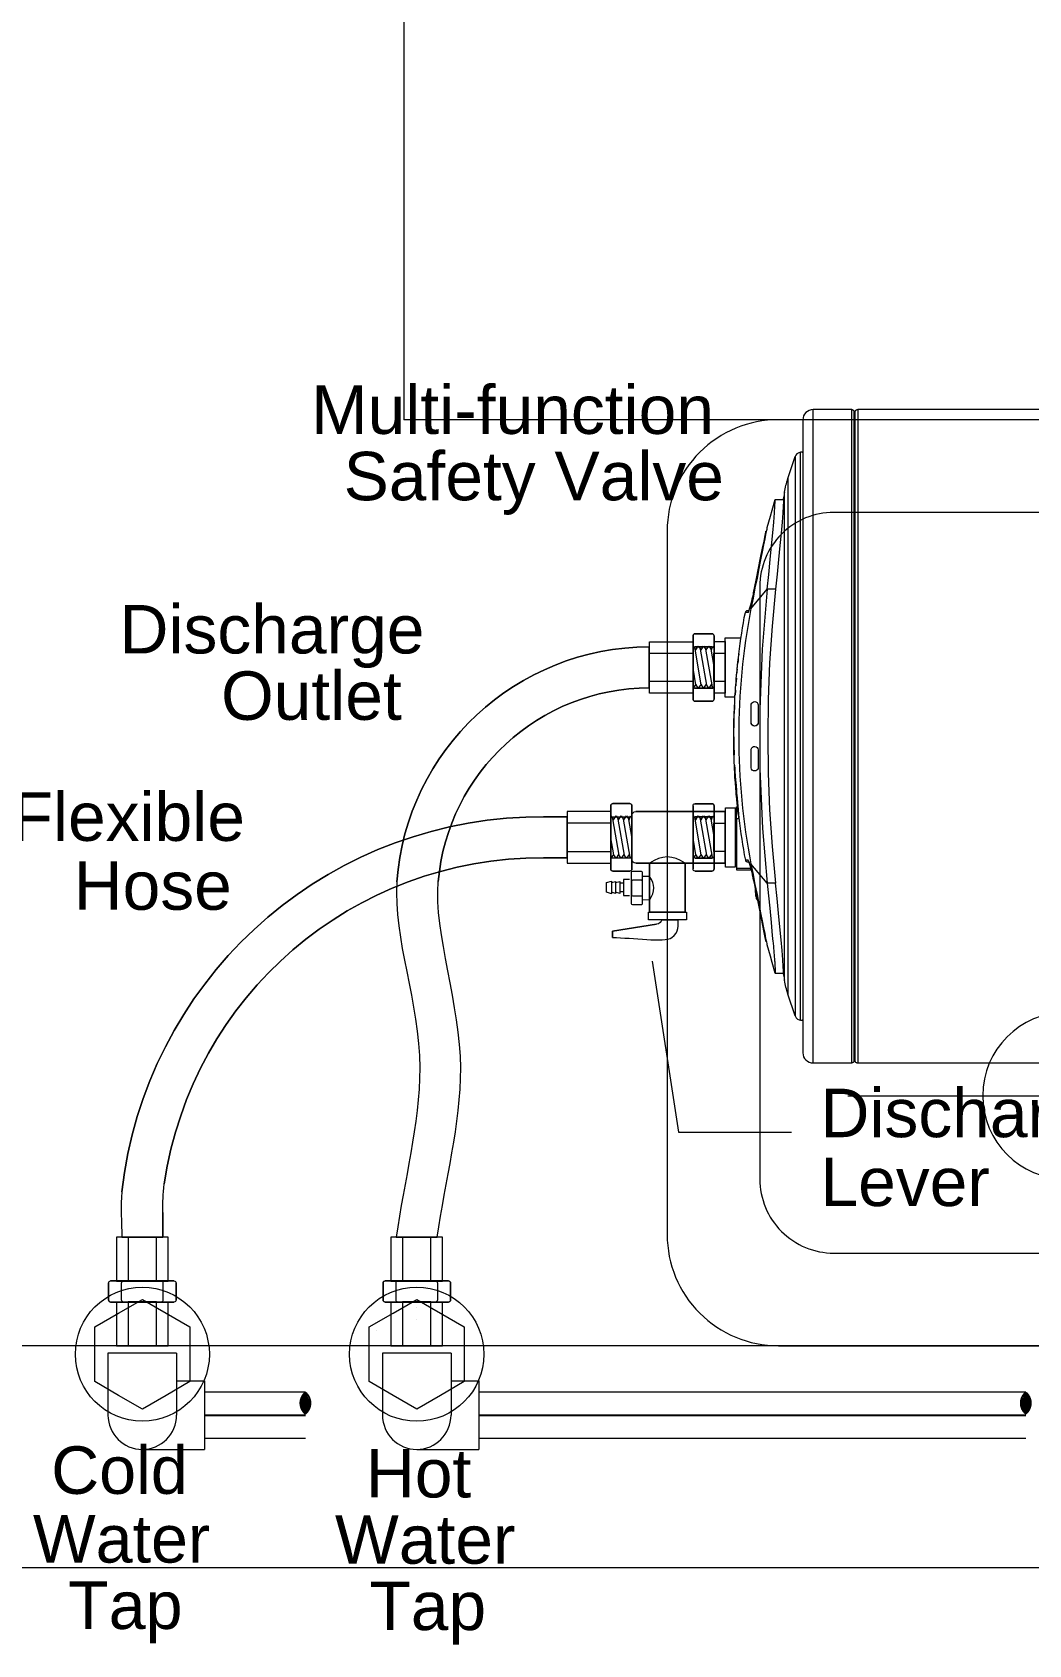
# Model space of a CAD drawing. Header units: metres. Extents: x 1587 to 89247, y -60 to 14723.
# Drawn here: x 3047 to 3585, y 10199 to 11070 of the extents above; entities that cross this region are included whole.
import ezdxf

# ---------------------------------------------------------------- set-up
doc = ezdxf.new("R2010")
doc.units = ezdxf.units.M
doc.header["$LTSCALE"] = 10
doc.layers.get('0').update_dxf_attribs({"color": 253, "lineweight": 0})
doc.layers.add('DIM1', color=251, linetype='Continuous', lineweight=5)
doc.layers.add('Furniture', color=7, linetype='Continuous', lineweight=13)
for name, color, linetype in [('W-COW', 5, 'Continuous'), ('W-COW-25', 5, 'Continuous'), ('W-COW-25-SingleLine', 3, 'Continuous'), ('W-COW-thin', 7, 'Continuous'), ('W-HW1', 1, 'Continuous'), ('W-HW1-25', 1, 'Continuous'), ('W-HW1-25-SingleLine', 3, 'Continuous'), ('W-HW1-thin', 7, 'Continuous')]:
    doc.layers.add(name, color=color, linetype=linetype)
doc.styles.add('PDF Arial', font='arial.ttf')

# ---------------------------------------------------------------- blocks, each defined once
blk = doc.blocks.new('mb-sink500x800')
at = {"color": 44, "linetype": 'ByBlock'}
for p, q in [((-184.71, -16.91), (-184.71, -253.09)), ((190.29, -16.91), (190.29, -253.09)), ((-302.48, -135), (-66.95, -135)), ((72.52, -135), (308.05, -135))]:
    blk.add_line(p, q, dxfattribs=at)
at = {"linetype": 'ByBlock'}
for points in [[(-400, -440), (-400, -60, -0.414214), (-340, 0), (340, 0, -0.414214), (400, -60), (400, -440, -0.414214), (340, -500), (-340, -500, -0.414214)], [(-350, -410), (-350, -90, -0.414214), (-310, -50), (-65, -50, -0.414214), (-25, -90), (-25, -410, -0.414214), (-65, -450), (-310, -450, -0.414214)], [(350, -410), (350, -90, 0.414214), (310, -50), (65, -50, 0.414214), (25, -90), (25, -410, 0.414214), (65, -450), (310, -450, 0.414214)]]:
    blk.add_lwpolyline(points, format="xyb", close=True, dxfattribs=at)
for centre in [(-184.71, -135), (190.29, -135)]:
    blk.add_circle(centre, 45, dxfattribs=at)
blk = doc.blocks.new('HEWH')
at = {"layer": 'Furniture', "lineweight": 9}
for points in [[(-469.5, -434.1), (-469.4, -435.5), (-469, -436.8), (-468.3, -438), (-467.5, -439), (-466.4, -439.8), (-465.3, -440.5), (-464, -440.9), (-462.6, -441), (-462.6, 0), (-464, -0.1), (-465.3, -0.5), (-466.4, -1.2), (-467.5, -2), (-468.3, -3.1), (-469, -4.3), (-469.4, -5.5), (-469.5, -6.9), (-469.5, -7.1), (-469.5, -7.9), (-469.5, -9.1), (-469.5, -10.8), (-469.5, -12.9), (-469.5, -15.5), (-469.5, -18.6), (-469.5, -22.2), (-469.5, -26.2), (-469.5, -30.6), (-469.5, -35.5), (-469.5, -40.8), (-469.5, -46.5), (-469.5, -52.6), (-469.5, -59.1), (-469.5, -65.9), (-469.5, -73.1), (-469.5, -80.6), (-469.5, -88.5), (-469.5, -96.6), (-469.5, -105), (-469.5, -113.7), (-469.5, -122.6), (-469.5, -131.8), (-469.5, -141.1), (-469.5, -150.6), (-469.5, -160.3), (-469.5, -170.2), (-469.5, -180.1), (-469.5, -190.1), (-469.5, -200.2), (-469.5, -210.3), (-469.5, -220.5), (-469.5, -230.7), (-469.5, -240.8), (-469.5, -250.9), (-469.5, -260.9), (-469.5, -270.9), (-469.5, -280.7), (-469.5, -290.4), (-469.5, -299.9), (-469.5, -309.3), (-469.5, -318.4), (-469.5, -327.3), (-469.5, -336), (-469.5, -344.4), (-469.5, -352.6), (-469.5, -360.4), (-469.5, -367.9), (-469.5, -375.1), (-469.5, -382), (-469.5, -388.4), (-469.5, -394.5), (-469.5, -400.2), (-469.5, -405.5), (-469.5, -410.4), (-469.5, -414.8), (-469.5, -418.8), (-469.5, -422.4), (-469.5, -425.5), (-469.5, -428.1), (-469.5, -430.3), (-469.5, -432), (-469.5, -433.2), (-469.5, -433.9)], [(-471, -412.2), (-471, -411.9), (-471, -411.2), (-471, -410), (-471, -408.3), (-471, -406.1), (-471, -403.4), (-471, -400.3), (-471, -396.6), (-471, -392.6), (-471, -388.1), (-471, -383.2), (-471, -377.8), (-471, -372.1), (-471, -366), (-471, -359.4), (-471, -352.6), (-471, -345.4), (-471, -337.8), (-471, -330), (-471, -321.9), (-471, -313.5), (-471, -304.9), (-471, -296.1), (-471, -287.1), (-471, -277.9), (-471, -268.6), (-471, -259.1), (-471, -249.5), (-471, -239.9), (-471, -230.2), (-471, -220.5), (-471, -210.8), (-471, -201.1), (-471, -191.5), (-471, -181.9), (-471, -172.5), (-471, -163.1), (-471, -153.9), (-471, -144.9), (-471, -136.1), (-471, -127.5), (-471, -119.1), (-471, -111), (-471, -103.2), (-471, -95.6), (-471, -88.4), (-471, -81.6), (-471, -75.1), (-471, -68.9), (-471, -63.2), (-471, -57.8), (-471, -52.9), (-471, -48.4), (-471, -44.4), (-471, -40.8), (-471, -37.6), (-471, -35), (-471, -32.8), (-471, -31), (-471, -29.8), (-471, -29.1), (-471, -28.8), (-472.3, -29.1), (-473.6, -29.9), (-474.3, -30.7), (-474.8, -31.7), (-474.8, -31.9), (-474.8, -32.7), (-474.8, -33.9), (-474.8, -35.5), (-474.8, -37.7), (-474.8, -40.4), (-474.8, -43.4), (-474.8, -47), (-474.8, -51), (-474.8, -55.4), (-474.8, -60.3), (-474.8, -65.5), (-474.8, -71.2), (-474.8, -77.2), (-474.8, -83.6), (-474.8, -90.4), (-474.8, -97.5), (-474.8, -104.9), (-474.8, -112.6), (-474.8, -120.6), (-474.8, -128.9), (-474.8, -137.3), (-474.8, -146), (-474.8, -154.9), (-474.8, -164), (-474.8, -173.2), (-474.8, -182.5), (-474.8, -191.9), (-474.8, -201.4), (-474.8, -211), (-474.8, -220.5), (-474.8, -230.1), (-474.8, -239.6), (-474.8, -249.1), (-474.8, -258.5), (-474.8, -267.8), (-474.8, -277), (-474.8, -286.1), (-474.8, -295), (-474.8, -303.7), (-474.8, -312.1), (-474.8, -320.4), (-474.8, -328.4), (-474.8, -336.1), (-474.8, -343.5), (-474.8, -350.6), (-474.8, -357.4), (-474.8, -363.8), (-474.8, -369.8), (-474.8, -375.5), (-474.8, -380.8), (-474.8, -385.6), (-474.8, -390), (-474.8, -394), (-474.8, -397.6), (-474.8, -400.7), (-474.8, -403.3), (-474.8, -405.5), (-474.8, -407.2), (-474.8, -408.4), (-474.8, -409.1), (-474.8, -409.3), (-474.1, -410.6), (-473.1, -411.5), (-472, -412)], [(-542.2, -151.3), (-530.8, -151.3)], [(-573.1, -160.2), (-573.1, -187.9)], [(-543.6, -156.7), (-543.6, -191.5), (-573, -191.5), (-573, -156.7)], [(-543.6, -156.7), (-543.6, -191.5), (-573, -191.5), (-573, -156.7)], [(-543.6, -195.4), (-543.6, -152.7)], [(-543.6, -186.8), (-543.6, -161.5)], [(-529.4, -152.7), (-529.4, -195.4)], [(-521.9, -156.5), (-521.9, -191.4), (-529.4, -191.4), (-529.4, -156.5)], [(-529.3, -161.5), (-529.3, -186.8)], [(-543.6, -164.5), (-543.6, -183.6), (-573.1, -183.6), (-573.1, -164.5)], [(-543.6, -164.5), (-543.6, -183.6), (-573.1, -183.6), (-573.1, -164.5)], [(-522.1, -164.4), (-522.1, -183.5), (-529.6, -183.5), (-529.6, -164.4)], [(-514.9, -189.4), (-514.9, -189.4), (-515.2, -192.8), (-515.1, -192.8)], [(-530.8, -196.8), (-542.2, -196.8)], [(-515.6, -199.2), (-515.6, -199.9), (-515.7, -200.7), (-515.7, -201.4), (-515.7, -202.2), (-515.8, -202.9), (-515.8, -203.7), (-515.8, -204.4), (-515.9, -205.2), (-515.8, -205.2), (-515.8, -204.9), (-515.8, -204.3), (-515.8, -204), (-515.7, -202.9), (-515.7, -201.6), (-515.7, -200.5), (-515.6, -200), (-515.6, -199.6), (-515.6, -199.3), (-515.6, -199.2), (-515.6, -199.2)], [(-499.6, -199.5), (-499.6, -205.3), (-499.6, -211.2), (-499.6, -211.4), (-499.8, -212.2), (-500.3, -212.9), (-501.1, -213.4), (-501.9, -213.6), (-502.8, -213.5), (-503.5, -213.1), (-504, -212.6), (-504.3, -211.9), (-504.4, -211.2), (-504.4, -205.3), (-504.4, -199.5), (-504.3, -198.8), (-504, -198.1), (-503.5, -197.6), (-502.8, -197.2), (-502, -197.1), (-501.2, -197.2), (-500.4, -197.7), (-499.8, -198.5), (-499.6, -199.2)], [(-499.6, -199.5), (-499.6, -211.2), (-499.7, -211.9), (-500.1, -212.6), (-500.6, -213.1), (-501.3, -213.5), (-502.1, -213.6), (-503, -213.4), (-503.7, -212.9), (-504.2, -212.2), (-504.4, -211.4), (-504.4, -211.2), (-504.4, -199.5), (-504.3, -198.8), (-504, -198.1), (-503.5, -197.6), (-502.8, -197.2), (-502, -197.1), (-501.2, -197.2), (-500.4, -197.7), (-499.8, -198.5), (-499.6, -199.2)], [(-504.4, -229.8), (-504.3, -229.1), (-504, -228.4), (-503.5, -227.9), (-502.8, -227.5), (-501.9, -227.4), (-501.1, -227.6), (-500.3, -228.1), (-499.8, -228.8), (-499.6, -229.6), (-499.6, -229.8), (-499.6, -235.7), (-499.6, -241.5), (-499.7, -242.3), (-500.1, -242.9), (-500.6, -243.4), (-501.3, -243.8), (-502, -243.9), (-502.9, -243.8), (-503.7, -243.3), (-504.2, -242.6), (-504.4, -241.8), (-504.4, -241.5), (-504.4, -235.7)], [(-515.6, -241.9), (-515.6, -242.2), (-515.5, -243.1), (-515.4, -244.8), (-515.3, -246.4), (-515.2, -248.2), (-515.1, -250.4), (-514.9, -252.2), (-514.9, -253.6), (-514.8, -254.4), (-514.8, -254.6), (-514.8, -254.3), (-514.8, -254.2), (-514.9, -253.3), (-515, -252), (-515.2, -250.1), (-515.3, -248.2), (-515.3, -246.5), (-515.5, -244.6), (-515.6, -243), (-515.6, -242.3), (-515.6, -241.9)], [(-599, -306.2), (-599, -271.3), (-628.5, -271.3), (-628.5, -306.2)], [(-599.1, -267.4), (-599.1, -310)], [(-586.3, -265.9), (-597.7, -265.9)], [(-584.9, -310), (-584.9, -267.4)], [(-521.9, -271.3), (-582.2, -271.3), (-521.9, -271.3), (-521.9, -306.2), (-582.2, -306.2), (-521.9, -306.2)], [(-543.6, -267.4), (-543.6, -310)], [(-530.8, -266), (-542.2, -266)], [(-529.4, -310), (-529.4, -267.4)], [(-521.9, -271.3), (-521.9, -306.2), (-529.4, -306.2), (-529.4, -271.3)], [(-515.1, -308.8), (-521.8, -308.8), (-521.8, -268.8), (-515.1, -268.8)], [(-599.1, -298.3), (-599.1, -279.1), (-628.6, -279.1), (-628.6, -298.3)], [(-584.9, -275.6), (-584.9, -301.5), (-585.7, -302.8), (-586.6, -300.2), (-588.4, -302.8), (-590.2, -300.2), (-592, -302.8), (-593.8, -300.2), (-595.5, -302.8), (-597.3, -300.2), (-599.1, -302.8), (-599.1, -274.3), (-597.3, -276.9), (-595.5, -274.3), (-593.8, -276.9), (-592, -274.3), (-590.2, -276.9), (-588.4, -274.3), (-586.6, -276.9), (-585.7, -274.3)], [(-584.8, -273.6), (-584.8, -303.8)], [(-543.6, -276.1), (-543.6, -301.4)], [(-530.7, -274.8), (-542.1, -274.8)], [(-522.1, -279.1), (-522.1, -298.3), (-529.6, -298.3), (-529.6, -279.1)], [(-522.1, -279.1), (-522.1, -298.3), (-529.6, -298.3), (-529.6, -279.1)], [(-522.1, -279.1), (-522.1, -298.3), (-529.6, -298.3), (-529.6, -279.1)], [(-529.3, -301.4), (-529.3, -276.1)], [(-542.1, -302.7), (-530.7, -302.7)], [(-597.7, -311.5), (-586.3, -311.5)], [(-548.9, -306.2), (-548.8, -339.3), (-573, -339.3), (-573, -306.2), (-573, -339.3), (-548.8, -339.3)], [(-542.2, -311.5), (-530.8, -311.5)], [(-514.3, -310.6), (-504.7, -310.6), (-504.7, -310.6), (-504.7, -310.4), (-504.7, -310.1), (-504.7, -309.7), (-514.3, -309.7), (-514.3, -310.1), (-514.3, -310.4), (-514.3, -310.6)], [(-601.9, -325.8), (-601.9, -319.3), (-598.6, -318.3), (-598.6, -326.8)], [(-597.9, -356.4), (-597.9, -352.1), (-568.3, -347.4), (-597.9, -352.1)], [(-548, -344.3), (-573.6, -344.3), (-573.6, -339.3), (-548, -339.3)], [(-548, -344.3), (-573.6, -344.3), (-573.6, -339.3), (-548, -339.3)], [(-564.7, -344.3), (-553.6, -344.3)]]:
    blk.add_lwpolyline(points, close=True, dxfattribs=at)
for points in [[(-462.6, -441), (-436.4, -441), (-436.4, 0), (-462.6, 0)], [(-436.4, 0), (-436.2, 0), (-435.9, -0.1), (-435.7, -0.2), (-435.5, -0.4), (-435.3, -0.6), (-435.2, -0.9), (-435.1, -1.1), (-435.1, -1.4), (-435.1, -1.6), (-435.1, -2.4), (-435.1, -3.6), (-435.1, -5.3), (-435.1, -7.6), (-435.1, -10.3), (-435.1, -13.4), (-435.1, -17.1), (-435.1, -21.2), (-435.1, -25.7), (-435.1, -30.7), (-435.1, -36.2), (-435.1, -42), (-435.1, -48.3), (-435.1, -54.9), (-435.1, -61.9), (-435.1, -69.3), (-435.1, -77), (-435.1, -85.1), (-435.1, -93.4), (-435.1, -102), (-435.1, -110.9), (-435.1, -120.1), (-435.1, -129.5), (-435.1, -139.1), (-435.1, -148.8), (-435.1, -158.8), (-435.1, -168.9), (-435.1, -179), (-435.1, -189.3), (-435.1, -199.7), (-435.1, -210.1), (-435.1, -220.5), (-435.1, -230.9), (-435.1, -241.3), (-435.1, -251.7), (-435.1, -262), (-435.1, -272.2), (-435.1, -282.2), (-435.1, -292.2), (-435.1, -301.9), (-435.1, -311.5), (-435.1, -320.9), (-435.1, -330.1), (-435.1, -339), (-435.1, -347.6), (-435.1, -356), (-435.1, -364), (-435.1, -371.7), (-435.1, -379.1), (-435.1, -386.1), (-435.1, -392.8), (-435.1, -399), (-435.1, -404.9), (-435.1, -410.3), (-435.1, -415.3), (-435.1, -419.8), (-435.1, -423.9), (-435.1, -427.6), (-435.1, -430.8), (-435.1, -433.5), (-435.1, -435.7), (-435.1, -437.4), (-435.1, -438.7), (-435.1, -439.4), (-435.1, -439.6), (-435.1, -439.9), (-435.2, -440.2), (-435.3, -440.4), (-435.5, -440.6), (-435.7, -440.8), (-435.9, -440.9), (-436.2, -441), (-436.4, -441)], [(-434.3, -440), (-434.1, -440.2), (-433.9, -440.4), (-433.6, -440.6), (-433.4, -440.8), (-433.1, -440.9), (-432.8, -440.9), (-432.4, -441), (-432.2, -441), (-432.2, 0), (-432.4, 0), (-432.8, -0.1), (-433.1, -0.1), (-433.4, -0.3), (-433.6, -0.4), (-433.9, -0.6), (-434.1, -0.8), (-434.3, -1)], [(-432.2, -441), (432.2, -441), (432.2, 0), (-432.2, 0)], [(-435.1, -439.1), (-434.3, -440), (-434.3, -1), (-435.1, -1.9)], [(-479.6, -46.5), (-474.8, -31.7)], [(-469.6, -29), (-469.7, -29), (-469.8, -29), (-469.8, -29), (-469.9, -29), (-469.9, -28.9), (-469.9, -28.8), (-469.9, -28.8), (-469.9, -28.8), (-471, -28.8)], [(-481.9, -55.8), (-481.7, -54.6), (-481.4, -53.5), (-481.2, -52.3), (-480.9, -51.1), (-480.6, -50), (-480.3, -48.8), (-479.9, -47.7), (-479.6, -46.5), (-479.6, -46.8), (-479.6, -47.6), (-479.6, -48.9), (-479.6, -50.6), (-479.6, -52.8), (-479.6, -55.5), (-479.6, -58.7), (-479.6, -62.3), (-479.6, -66.4), (-479.6, -70.9), (-479.6, -75.8), (-479.6, -81.1), (-479.6, -86.8), (-479.6, -92.9), (-479.6, -99.4), (-479.6, -106.2), (-479.6, -113.3), (-479.6, -120.7), (-479.6, -128.5), (-479.6, -136.4), (-479.6, -144.6), (-479.6, -153), (-479.6, -161.6), (-479.6, -170.4), (-479.6, -179.3), (-479.6, -188.4), (-479.6, -197.5), (-479.6, -206.7), (-479.6, -215.9), (-479.6, -225.1), (-479.6, -234.4), (-479.6, -243.5), (-479.6, -252.7), (-479.6, -261.7), (-479.6, -270.6), (-479.6, -279.4), (-479.6, -288), (-479.6, -296.4), (-479.6, -304.6), (-479.6, -312.6), (-479.6, -320.3), (-479.6, -327.7), (-479.6, -334.8), (-479.6, -341.6), (-479.6, -348.1), (-479.6, -354.2), (-479.6, -359.9), (-479.6, -365.2), (-479.6, -370.2), (-479.6, -374.7), (-479.6, -378.7), (-479.6, -382.3), (-479.6, -385.5), (-479.6, -388.2), (-479.6, -390.4), (-479.6, -392.2), (-479.6, -393.4), (-479.6, -394.2), (-479.6, -394.5), (-479.9, -393.4), (-480.3, -392.2), (-480.6, -391), (-480.9, -389.9), (-481.2, -388.7), (-481.4, -387.6), (-481.7, -386.4), (-481.9, -385.2)], [(-488.3, -60.8), (-490.4, -68.1), (-491.5, -72.2), (-493.7, -79.9), (-493.7, -80.2), (-493.9, -81), (-494.2, -82.3), (-494.6, -84.2), (-495.2, -87.3), (-496, -91.3), (-496.9, -96.1), (-498, -101.4), (-499.2, -107.3), (-500.4, -113.7), (-501.8, -120.4), (-503.1, -127.3), (-504.5, -134.4), (-493.6, -121.3), (-492.5, -111.2), (-491.5, -101.1), (-490.6, -91.9), (-489.8, -83.2), (-489.1, -75.9), (-488.6, -69.7), (-488.3, -65.1), (-488.1, -62.1), (-488.1, -61), (-488.2, -60.6)], [(-488.4, -61.1), (-488.2, -60.6), (-488.2, -60.6), (-482.6, -60.6), (-482.6, -61), (-482.6, -62.1), (-482.7, -65.1), (-483, -69.7), (-483.5, -75.9), (-484.2, -83.3), (-485, -91.8), (-485.9, -101.1), (-486.9, -111.1), (-488, -121.3), (-490.3, -146.1), (-491.9, -170.9), (-492.9, -195.7), (-493.2, -220.5), (-492.9, -245.4), (-491.9, -270.2), (-490.3, -295), (-488, -319.7), (-493.6, -319.7), (-492.7, -328.3), (-491.8, -336.6), (-490.9, -346.3), (-490.1, -354.9), (-489.7, -359), (-489.6, -359.9), (-489.5, -360.9), (-489.4, -361.8), (-489.3, -362.7), (-489.3, -363.6), (-489.1, -365.4), (-489, -366.2), (-489, -367), (-488.9, -367.8), (-488.8, -368.6), (-488.8, -369.3), (-488.6, -370.7), (-488.6, -371.4), (-488.6, -372.1), (-488.5, -372.7), (-488.5, -373.3), (-488.4, -373.9), (-488.4, -375), (-488.3, -376), (-488.2, -377), (-488.1, -379.5), (-488.2, -380.4), (-482.6, -380.4), (-482.6, -380), (-482.6, -378.9), (-482.7, -375.9), (-483, -371.3), (-483.5, -365.2), (-484.2, -357.8), (-485, -349.2), (-485.9, -339.9), (-486.9, -330), (-488, -319.7)], [(-482.8, -380.4), (-482.7, -380.8), (-482.5, -381.7), (-482.4, -382.6), (-482.2, -383.5), (-482.1, -384.3), (-481.9, -385.2), (-481.9, -385.2), (-481.9, -384.7), (-481.9, -383.7), (-481.9, -382.3), (-481.9, -380.4), (-481.9, -378), (-481.9, -375.2), (-481.9, -371.9), (-481.9, -368.1), (-481.9, -364), (-481.9, -359.4), (-481.9, -354.4), (-481.9, -349), (-481.9, -343.2), (-481.9, -337.1), (-481.9, -330.6), (-481.9, -323.8), (-481.9, -316.7), (-481.9, -309.3), (-481.9, -301.6), (-481.9, -293.8), (-481.9, -285.7), (-481.9, -277.4), (-481.9, -268.9), (-481.9, -260.3), (-481.9, -251.6), (-481.9, -242.8), (-481.9, -233.9), (-481.9, -225), (-481.9, -216), (-481.9, -207.1), (-481.9, -198.3), (-481.9, -189.4), (-481.9, -180.7), (-481.9, -172.1), (-481.9, -163.7), (-481.9, -155.4), (-481.9, -147.3), (-481.9, -139.4), (-481.9, -131.7), (-481.9, -124.3), (-481.9, -117.2), (-481.9, -110.4), (-481.9, -104), (-481.9, -97.8), (-481.9, -92.1), (-481.9, -86.7), (-481.9, -81.6), (-481.9, -77.1), (-481.9, -72.9), (-481.9, -69.1), (-481.9, -65.9), (-481.9, -63), (-481.9, -60.6), (-481.9, -58.7), (-481.9, -57.3), (-481.9, -56.3), (-481.9, -55.9), (-481.9, -55.8), (-482.1, -56.7), (-482.2, -57.5), (-482.4, -58.4), (-482.5, -59.3), (-482.7, -60.2), (-482.8, -60.6)], [(-506.5, -136.9), (-506, -136.3), (-505.4, -134.5), (-504.5, -131.8), (-503.7, -128.3), (-502.8, -124.5), (-502.7, -123.6), (-501, -115.2), (-499.4, -107.1), (-498, -100), (-496.7, -93.6), (-495.7, -88.7), (-495, -85), (-494.5, -82.8), (-494.4, -82), (-494.4, -82)], [(-506, -136.2), (-506.1, -136.2), (-506, -136), (-505.7, -135.5), (-505.4, -134.6), (-505, -133.4), (-504.5, -131.7), (-504, -129.8), (-503.6, -127.8), (-503.1, -125.6), (-502.6, -123.4), (-502.6, -123.3)], [(-488, -121.3), (-493.6, -121.3), (-496.9, -161.7), (-498.6, -202.2), (-498.5, -242.5), (-496.7, -282.7), (-493.6, -319.7), (-504.5, -306.7), (-503.1, -313.7), (-501.8, -320.6), (-500.4, -327.3), (-499.2, -333.7), (-498, -339.6), (-496.9, -345), (-496, -349.7), (-495.2, -353.7), (-494.6, -356.9), (-494.1, -359.2), (-493.8, -360.6), (-493.7, -361.1), (-491.5, -368.8), (-490.4, -372.9), (-488.3, -380.2)], [(-512.7, -165), (-512.2, -161.4), (-511.8, -157.9), (-511.3, -154.4), (-510.7, -150.9), (-510.2, -147.4), (-509.6, -143.9), (-509, -140.4), (-508.3, -136.9)], [(-506, -135.8), (-506.5, -135.8), (-507, -135.8), (-507.1, -135.8), (-507.4, -135.9), (-507.6, -135.9), (-507.8, -136.1), (-508, -136.3), (-508.1, -136.4), (-508.2, -136.6), (-508.3, -136.9)], [(-506.1, -136.1), (-506.2, -136.2), (-506.3, -136.4), (-506.4, -136.5), (-506.5, -136.7), (-506.5, -136.9), (-508, -136.9), (-508.2, -136.9)], [(-542.1, -160.2), (-530.7, -160.2), (-542.1, -160.2)], [(-515.1, -194.1), (-521.9, -194.1), (-521.9, -154.1), (-511.3, -154.1)], [(-514.5, -183.2), (-514.6, -183.2), (-514.6, -183.2), (-514.5, -182.6), (-514.5, -182), (-514.4, -181.5), (-514.4, -180.9), (-514.3, -180.3), (-514.3, -179.7), (-514.2, -179.1), (-514.2, -178.6), (-514, -178.6), (-513.7, -175.2), (-513.8, -175.2), (-513.4, -171)], [(-513.8, -175.2), (-513.3, -170.7), (-513, -168.5), (-512.9, -167), (-512.8, -166), (-512.7, -165.3), (-512.7, -165), (-512.2, -165)], [(-513.8, -175.2), (-513.8, -174.3), (-513.7, -173.5), (-513.6, -172.6), (-513.5, -171.8), (-513.4, -170.9), (-513.3, -170), (-513.2, -169.2), (-513.1, -168.3), (-513.1, -168.3), (-513.1, -168.5), (-513.1, -168.7), (-513.2, -169), (-513.2, -169.5), (-513.4, -171), (-513.4, -171)], [(-515, -189.4), (-515, -189.1), (-515, -188.7), (-514.9, -188.4), (-514.9, -188), (-514.9, -187.6), (-514.9, -187.3), (-514.9, -186.9), (-514.8, -186.5), (-514.7, -186.5), (-514.5, -183.2), (-514.6, -183.2), (-514.4, -181.3), (-514.3, -181.3), (-514.5, -183.2), (-514.5, -183.2)], [(-514.7, -184.9), (-514.7, -185.6), (-514.8, -186.2), (-514.8, -186.5), (-514.7, -186.5)], [(-514.5, -183.2), (-514.5, -183.5), (-514.7, -184.9), (-514.5, -184.9)], [(-514.6, -183.2), (-514.6, -183.2)], [(-514.1, -178.6), (-513.8, -175.2), (-513.7, -175.2)], [(-542.1, -188.1), (-530.7, -188.1), (-542.1, -188.1)], [(-516.1, -220.5), (-516.1, -220.2), (-516.1, -219.9), (-516.1, -219.6), (-516.1, -219.3), (-516.1, -219), (-516.1, -218.7), (-516.1, -218.4), (-516.1, -218.1), (-516.1, -218.1), (-516, -218.1), (-516, -214.8), (-516, -213.7), (-516, -211.6), (-515.9, -209.6), (-515.9, -207.1), (-515.8, -206.3), (-515.8, -204.9), (-515.7, -202.6), (-515.6, -200.2), (-515.5, -198), (-515.5, -197.1), (-515.4, -196.4), (-515.4, -195.9), (-515.4, -195.8), (-515.4, -195.4), (-515.4, -195), (-515.4, -194.7), (-515.4, -194.3), (-515.3, -193.9), (-515.3, -193.5), (-515.3, -193.2), (-515.3, -192.8), (-515.2, -192.8), (-515, -189.4)], [(-515.4, -195.8), (-515.4, -195.8)], [(-515, -189.4), (-515, -189.4)], [(-516, -208.6), (-516, -208.7), (-516, -209), (-516, -209.5), (-516, -210.4), (-516, -211.8), (-516, -212.9), (-516.1, -213.8), (-516.1, -214.5), (-516.1, -214.7), (-516.1, -214.7), (-516.1, -214), (-516.1, -213.2), (-516, -212.4), (-516, -211.7), (-516, -210.9), (-516, -210.2), (-516, -209.4), (-516, -208.6), (-516, -208.6)], [(-516, -214.8), (-516, -214.8)], [(-515.8, -236.5), (-515.8, -236.2), (-515.8, -235.1), (-515.8, -233.3), (-515.8, -230.8), (-515.9, -229.5), (-515.9, -225.6), (-516, -222), (-516, -220.8), (-516.1, -223.3), (-516, -224.2), (-516, -226.3), (-516, -228), (-516, -229.1), (-515.9, -230), (-515.9, -230.8), (-515.9, -231.7), (-515.9, -232.5), (-515.9, -232.9), (-515.9, -233), (-515.9, -232.9), (-515.9, -232.7), (-516, -232.4), (-516, -231.5), (-516, -229.4), (-516, -228.2), (-516.1, -225.8), (-516.1, -223.2), (-516.1, -221.9), (-516.1, -221.3), (-516.1, -220.6), (-516.1, -220.5), (-516.1, -220.5)], [(-515.8, -236.7), (-515.8, -236.6), (-515.8, -236.6), (-515.8, -236.2), (-515.9, -235.3), (-515.9, -233.5), (-516, -230.9), (-516.1, -228.4), (-516.1, -226.8), (-516.1, -225.8), (-516.1, -225.3), (-516.1, -224.4), (-516.1, -224), (-516.1, -223.9)], [(-515.6, -242.3), (-515.7, -240.3), (-515.8, -238.3), (-515.8, -236.3), (-515.9, -234.3), (-516, -232.4), (-516, -230.4), (-516.1, -228.4), (-516.1, -226.4), (-516.1, -226.3), (-516.1, -226.1), (-516.1, -226), (-516.1, -225.9), (-516.1, -225.7), (-516.1, -225.6), (-516.1, -225.4), (-516.1, -225.3)], [(-514.1, -258), (-514.6, -258), (-514.6, -257.5), (-514.7, -255.9), (-514.8, -253.4), (-515, -250.4), (-515.1, -248.2), (-515.2, -246.9), (-515.4, -243.8), (-515.6, -241.1), (-515.7, -239.9), (-515.5, -242.4), (-515.3, -244.5), (-515.1, -246.9), (-514.9, -250.1), (-514.6, -253.6), (-514.3, -257.3), (-514.2, -258.8), (-513.9, -262), (-513.7, -265.1), (-513.2, -269.9), (-512.9, -273.2), (-512.8, -275.1), (-512.7, -275.8), (-512.7, -275.7), (-512.8, -275.7), (-512.8, -275.4), (-512.8, -274.7), (-512.9, -273.7), (-512.9, -273.7), (-513.3, -271.3), (-513.7, -266.4), (-513.9, -264.4), (-514.4, -259.6), (-514.5, -258)], [(-514.8, -254.2), (-514.8, -254.7), (-514.8, -255.1), (-514.8, -255.5), (-514.7, -256), (-514.7, -256.4), (-514.7, -256.8), (-514.6, -257.3), (-514.6, -257.7), (-514.6, -258)], [(-514.4, -259.6), (-514.4, -260.1), (-514.3, -260.5), (-514.3, -260.9), (-514.3, -261.4), (-514.3, -261.8), (-514.2, -262.2), (-514.2, -262.6), (-514.1, -263.1), (-513.8, -265.5), (-513.6, -268)], [(-513.5, -269.1), (-514.3, -269.1), (-514.3, -268.7), (-514.3, -268.4), (-514.3, -268.3), (-514.3, -268.2), (-513.6, -268.2)], [(-512.7, -276.3), (-514.3, -276.3), (-514.3, -269.1)], [(-513.6, -267.8), (-514.1, -263.2)], [(-513.3, -271.3), (-513.3, -270.9), (-513.4, -270.5), (-513.4, -270.1), (-513.4, -269.6), (-513.5, -269.2), (-513.5, -268.8), (-513.6, -268.4), (-513.6, -268)], [(-599, -301.4), (-599, -276.1)], [(-597.6, -274.8), (-586.2, -274.8)], [(-584.8, -276.1), (-584.8, -301.4)], [(-514.3, -276.3), (-514.3, -276.8), (-514.3, -277.4), (-514.3, -278.1), (-514.3, -278.8), (-514.3, -279.6), (-514.3, -280.5), (-514.3, -281.4), (-514.3, -282.3), (-514.3, -296.6), (-514.3, -297.5), (-514.3, -298.4), (-514.3, -299.2), (-514.3, -300), (-514.3, -300.8), (-514.3, -301.5), (-514.3, -302.1), (-514.3, -302.5), (-514.3, -309.7)], [(-512.8, -275.7), (-512.3, -279.2), (-511.8, -282.8), (-511.3, -286.4), (-510.7, -289.9), (-510.2, -293.5), (-509.6, -297), (-509, -300.6), (-508.3, -304.1), (-508.2, -304.4), (-508.1, -304.6), (-508, -304.8), (-507.8, -304.9), (-507.6, -305.1), (-507.4, -305.2), (-507.1, -305.2), (-507, -305.2), (-506.5, -305.2), (-506, -305.2)], [(-586.2, -302.8), (-597.6, -302.8)], [(-506, -304.9), (-506.2, -304.7), (-506.3, -304.6), (-506.4, -304.3), (-506.5, -304.1), (-506.8, -304.1), (-507.5, -304.1), (-508.3, -304.1), (-508.2, -304.1)], [(-502.7, -317.4), (-503.5, -313.6), (-504.4, -310), (-505.2, -307), (-505.9, -305), (-506.5, -304.1), (-506.5, -304.1)], [(-585, -333.6), (-585, -312.3)], [(-584.3, -311.6), (-578.6, -311.6)], [(-572.9, -315.2), (-578, -315.2), (-578, -330.8), (-572.8, -330.7)], [(-502.7, -317.1), (-502.9, -316.4), (-503.4, -314.3), (-503.8, -312.1), (-504.3, -310.1), (-504.8, -308.3), (-505.3, -306.8), (-505.6, -305.7), (-505.9, -305.1), (-506.1, -304.8), (-506, -304.9)], [(-598.6, -319.3), (-595.9, -318.5), (-595.9, -326.6), (-598.6, -325.8)], [(-595.9, -319.3), (-592.9, -318.5), (-592.9, -326.6), (-595.9, -325.7)], [(-592.9, -319.5), (-590.6, -319.5)], [(-590.6, -325.5), (-592.9, -325.5)], [(-586.4, -317.1), (-590.6, -317.1), (-590.6, -328), (-586.4, -328)], [(-584.9, -327.8), (-584.9, -318.3)], [(-584.3, -317.5), (-578.6, -317.5)], [(-577.8, -318.3), (-577.8, -327.8)], [(-494.4, -359), (-494.5, -358.4), (-494.9, -356.3), (-495.6, -352.9), (-496.5, -348.2), (-497.7, -342.4), (-499, -335.6), (-500.6, -328), (-502.2, -319.6), (-502.7, -317.4), (-502.7, -317.4), (-502.7, -317.3)], [(-501.2, -324.8), (-501.2, -324.9), (-501.2, -327.1), (-501.2, -328.3), (-501.2, -328.4), (-501.4, -323.6)], [(-578.6, -328.5), (-584.3, -328.5)], [(-501.2, -328.3), (-501.2, -328.7), (-501.1, -329.1), (-501.1, -329.5), (-500.9, -329.9), (-500.7, -330.2), (-500.6, -330.6), (-500.4, -330.9), (-500.1, -331.2)], [(-571.1, -372.4), (-553.5, -487.8), (-477.2, -487.8)], [(-488.2, -380.4), (-488.2, -380.4), (-488.4, -380.1)], [(-474.8, -409.3), (-479.6, -394.5)], [(-471, -412.2), (-469.9, -412.2), (-469.9, -412.2), (-469.9, -412.2), (-469.9, -412.1), (-469.9, -412), (-469.8, -412), (-469.8, -412), (-469.7, -412), (-469.7, -412), (-469.6, -412), (-469.5, -412)], [(-469.2, -412), (-469.6, -412)]]:
    blk.add_lwpolyline(points, dxfattribs=at)
for points in [[(-543.6, -152.7, -0.413434), (-542.2, -151.3, 0.417078)], [(-530.8, -151.3, -0.413434), (-529.4, -152.7, 0.417078)], [(-542.2, -196.8, -0.41799), (-543.6, -195.4, 0.41799)], [(-529.4, -195.4, -0.41799), (-530.8, -196.8, 0.41799)], [(-599.1, -267.4, -0.414344), (-597.7, -265.9, 0.414344)], [(-586.3, -265.9, -0.414344), (-584.9, -267.4, 0.414344)], [(-530.8, -266, -0.421647), (-529.4, -267.4, 0.421647)], [(-597.7, -311.5, -0.417078), (-599.1, -310, 0.417078)], [(-584.9, -310, -0.417078), (-586.3, -311.5, 0.417078)], [(-529.4, -310, -0.417078), (-530.8, -311.5, 0.417078)]]:
    blk.add_lwpolyline(points, format="xyb", close=True, dxfattribs=at)
at = {"layer": 'Furniture', "color": 30, "lineweight": 9, "true_color": 0xf8991e}
for points in [[(-743.4, -318.8, -0.393458), (-573.1, -160.2, 0.393458)], [(-715.5, -318.6, -0.389324), (-573.1, -187.9, 0.389324)], [(-752.7, -589.6, -0.414344), (-751.3, -588.1, 0.414344)], [(-708.6, -588.1, -0.414344), (-707.2, -589.6, 0.414344)], [(-751.3, -602.4, -0.41799), (-752.7, -601, 0.41799)], [(-707.2, -601, -0.41799), (-708.6, -602.4, 0.41799)]]:
    blk.add_lwpolyline(points, format="xyb", close=True, dxfattribs=at)
at = {"layer": 'Furniture', "lineweight": 20}
blk.add_lwpolyline([(-573.1, -160.2), (-573.1, -160.2)], dxfattribs=at)
for points in [[(-529.4, -160.9), (-529.4, -186.7), (-530.3, -188), (-531.1, -185.4), (-532.9, -188), (-534.7, -185.4), (-536.5, -188), (-538.2, -185.4), (-540.1, -188), (-541.8, -185.4), (-543.6, -188), (-543.6, -159.6), (-541.8, -162.2), (-540.1, -159.6), (-538.2, -162.2), (-536.5, -159.6), (-534.7, -162.2), (-532.9, -159.6), (-531.1, -162.2), (-530.3, -159.6)], [(-584.9, -275.6), (-584.9, -301.5), (-585.7, -302.8), (-586.6, -300.2), (-588.4, -302.8), (-590.2, -300.2), (-592, -302.8), (-593.8, -300.2), (-595.5, -302.8), (-597.3, -300.2), (-599.1, -302.8), (-599.1, -274.3), (-597.3, -276.9), (-595.5, -274.3), (-593.8, -276.9), (-592, -274.3), (-590.2, -276.9), (-588.4, -274.3), (-586.6, -276.9), (-585.7, -274.3)], [(-529.4, -275.6), (-529.4, -301.5), (-530.3, -302.8), (-531.1, -300.2), (-532.9, -302.8), (-534.7, -300.2), (-536.5, -302.8), (-538.2, -300.2), (-540.1, -302.8), (-541.8, -300.2), (-543.6, -302.8), (-543.6, -274.3), (-541.8, -276.9), (-540.1, -274.3), (-538.2, -276.9), (-536.5, -274.3), (-534.7, -276.9), (-532.9, -274.3), (-531.1, -276.9), (-530.3, -274.3)]]:
    blk.add_lwpolyline(points, close=True, dxfattribs=at)
at = {"layer": 'Furniture', "lineweight": 13}
for points in [[(-538, -185.9), (-542.2, -161.5)], [(-534.3, -186), (-538.6, -161.7)], [(-530.5, -187.2), (-535, -161.7)], [(-529.4, -173.3), (-531.4, -161.7)], [(-541.6, -185.7), (-543.6, -174.6)], [(-593.4, -300.7), (-597.7, -276.3)], [(-589.9, -300.7), (-594.1, -276.4)], [(-586, -302), (-590.6, -276.4)], [(-584.9, -288.1), (-586.9, -276.6)], [(-538, -300.7), (-542.2, -276.3)], [(-534.3, -300.7), (-538.6, -276.4)], [(-530.5, -302), (-535, -276.5)], [(-529.4, -288.1), (-531.4, -276.5)], [(-597.1, -300.5), (-599.1, -289.1)], [(-541.6, -300.5), (-543.6, -289.3)]]:
    blk.add_lwpolyline(points, dxfattribs=at)
at = {"layer": 'Furniture', "color": 4, "lineweight": 9}
for points in [[(-928.9, -528.1, -0.372173), (-656.3, -275.1, 0.372173)], [(-900.3, -522.5, -0.374137), (-644.4, -302.6, 0.374137)], [(-936.5, -602.4, -0.408856), (-937.9, -601, 0.408856)]]:
    blk.add_lwpolyline(points, format="xyb", close=True, dxfattribs=at)
for points in [[(-656.3, -275.1), (-644.4, -274.8), (-628.6, -274.8), (-628.6, -302.6), (-644.4, -302.6), (-628.6, -302.6), (-628.6, -274.8), (-644.4, -274.8)], [(-901.2, -542), (-901.2, -558.7), (-929, -558.7), (-901.2, -558.7)], [(-932.6, -588.2), (-897.7, -588.2), (-897.7, -558.7), (-932.6, -558.7)], [(-924.7, -588.1), (-905.5, -588.1), (-905.5, -558.6), (-924.7, -558.6)], [(-937.9, -589.6), (-937.9, -601)], [(-893.8, -588.1), (-936.5, -588.1)], [(-892.3, -601), (-892.3, -589.6)], [(-936.5, -602.4), (-893.8, -602.4)], [(-932.6, -631.9), (-897.7, -631.9), (-897.7, -602.4), (-932.6, -602.4)], [(-924.7, -631.8), (-905.5, -631.8), (-905.5, -602.3), (-924.7, -602.3)]]:
    blk.add_lwpolyline(points, close=True, dxfattribs=at)
at = {"layer": 'Furniture', "color": 30, "lineweight": 20, "true_color": 0xf8991e}
for points in [[(-656.3, -275.1), (-644.4, -274.8)], [(-743.9, -601), (-743.9, -589.6)], [(-742.6, -588.2), (-717.3, -588.2)], [(-716, -589.6), (-716, -601)], [(-717.3, -602.4), (-742.6, -602.4)], [(-729.9, -606.1), (-729.9, -606.1)], [(-729.9, -614), (-729.9, -614)], [(-757.3, -621.9), (-757.3, -621.9)]]:
    blk.add_lwpolyline(points, dxfattribs=at)
at = {"layer": 'Furniture', "lineweight": 9}
blk.add_lwpolyline([(-577.9, -312.3), (-577.9, -333.6, -0.414974), (-578.6, -334.3), (-584.3, -334.3)], format="xyb", dxfattribs=at)
at = {"layer": 'Furniture', "color": 4, "lineweight": 20}
for points in [[(-932.6, -588.2), (-897.7, -588.2), (-897.7, -558.7), (-932.6, -558.7)], [(-924.7, -588.1), (-905.5, -588.1), (-905.5, -558.6), (-924.7, -558.6)], [(-932.6, -631.9), (-897.7, -631.9), (-897.7, -602.4), (-932.6, -602.4)], [(-924.7, -631.8), (-905.5, -631.8), (-905.5, -602.3), (-924.7, -602.3)]]:
    blk.add_lwpolyline(points, close=True, dxfattribs=at)
at = {"layer": 'Furniture', "color": 30, "lineweight": 9, "true_color": 0xf8991e}
for points in [[(-747.4, -588.2), (-712.6, -588.2), (-712.6, -558.7), (-747.4, -558.7)], [(-716.1, -558.7), (-743.8, -558.7)], [(-739.5, -588.1), (-720.4, -588.1), (-720.4, -558.6), (-739.5, -558.6)], [(-752.7, -589.6), (-752.7, -601)], [(-708.6, -588.1), (-751.3, -588.1)], [(-707.2, -601), (-707.2, -589.6)], [(-751.3, -602.4), (-708.6, -602.4)], [(-747.4, -631.9), (-712.6, -631.9), (-712.6, -602.4), (-747.4, -602.4)], [(-739.5, -631.8), (-720.4, -631.8), (-720.4, -602.3), (-739.5, -602.3)]]:
    blk.add_lwpolyline(points, close=True, dxfattribs=at)
at = {"layer": 'Furniture', "color": 30, "lineweight": 20, "true_color": 0xf8991e}
for points in [[(-747.4, -588.2), (-712.6, -588.2), (-712.6, -558.7), (-747.4, -558.7)], [(-739.5, -588.1), (-720.4, -588.1), (-720.4, -558.6), (-739.5, -558.6)], [(-747.4, -631.9), (-712.6, -631.9), (-712.6, -602.4), (-747.4, -602.4)], [(-739.5, -631.8), (-720.4, -631.8), (-720.4, -602.3), (-739.5, -602.3)]]:
    blk.add_lwpolyline(points, close=True, dxfattribs=at)
at = {"layer": 'Furniture', "color": 4, "lineweight": 20}
for points in [[(-929.1, -601), (-929.1, -589.6)], [(-927.8, -588.2), (-902.5, -588.2)], [(-901.2, -589.6), (-901.2, -601)], [(-902.5, -602.4), (-927.8, -602.4)]]:
    blk.add_lwpolyline(points, dxfattribs=at)
at = {"layer": 'Furniture', "color": 4, "lineweight": 15}
blk.add_lwpolyline([(-883.1, -619.1), (-883.1, -656.1), (-899.1, -665.4), (-915.1, -674.6), (-931.1, -665.4), (-947.1, -656.1), (-947.1, -637.6), (-947.1, -619.1), (-931.1, -609.9), (-915.1, -600.7), (-899.1, -609.9)], close=True, dxfattribs=at)
at = {"layer": 'Furniture', "color": 30, "lineweight": 15, "true_color": 0xf8991e}
blk.add_lwpolyline([(-697.9, -619.1), (-697.9, -637.6), (-697.9, -656.1), (-713.9, -665.4), (-729.9, -674.6), (-746, -665.4), (-762, -656.1), (-762, -637.6), (-762, -619.1), (-746, -609.9), (-729.9, -600.7), (-713.9, -609.9)], close=True, dxfattribs=at)
at = {"layer": 'Furniture', "color": 4, "lineweight": 9}
blk.add_circle((-915.1, -637.6), 45.2, dxfattribs=at)
at = {"layer": 'Furniture', "color": 4, "lineweight": 15}
blk.add_circle((-915.1, -637.6), 45.2, dxfattribs=at)
at = {"layer": 'Furniture', "color": 30, "lineweight": 9, "true_color": 0xf8991e}
blk.add_circle((-730, -637.6), 45.3, dxfattribs=at)
at = {"layer": 'Furniture', "color": 30, "lineweight": 15, "true_color": 0xf8991e}
blk.add_circle((-730, -637.6), 45.3, dxfattribs=at)
at = {"layer": 'Furniture', "lineweight": 9}
blk.add_arc((-62.3, -220.5), 450.5, 168.9769, 191.0231, dxfattribs=at)
for points in [[(-542.1, -160.2), (-542.9, -160.2), (-543.6, -160.8), (-543.6, -161.5)], [(-542.1, -160.2), (-542.9, -160.2), (-543.6, -160.8), (-543.6, -161.5)], [(-542.1, -160.2), (-542.9, -160.2), (-543.6, -160.8), (-543.6, -161.5)], [(-529.3, -161.5), (-529.3, -160.8), (-529.9, -160.2), (-530.7, -160.2)], [(-529.3, -161.5), (-529.3, -160.8), (-529.9, -160.2), (-530.7, -160.2)], [(-529.3, -161.5), (-529.3, -160.8), (-529.9, -160.2), (-530.7, -160.2)], [(-543.6, -186.8), (-543.6, -187.5), (-542.9, -188.1), (-542.1, -188.1)], [(-543.6, -186.8), (-543.6, -187.5), (-542.9, -188.1), (-542.1, -188.1)], [(-543.6, -186.8), (-543.6, -187.5), (-542.9, -188.1), (-542.1, -188.1)], [(-530.7, -188.1), (-529.9, -188.1), (-529.3, -187.5), (-529.3, -186.8)], [(-530.7, -188.1), (-529.9, -188.1), (-529.3, -187.5), (-529.3, -186.8)], [(-530.7, -188.1), (-529.9, -188.1), (-529.3, -187.5), (-529.3, -186.8)], [(-584.8, -273.6), (-584.8, -272.7), (-583.7, -271.3), (-582.2, -271.3)], [(-584.8, -273.6), (-584.8, -272.7), (-583.7, -271.3), (-582.2, -271.3)], [(-543.6, -267.4), (-543.6, -266.6), (-543, -266), (-542.2, -266)], [(-543.6, -267.4), (-543.6, -266.6), (-543, -266), (-542.2, -266)], [(-543.6, -267.4), (-543.6, -266.6), (-543, -266), (-542.2, -266)], [(-599, -276.1), (-599, -275.4), (-598.4, -274.8), (-597.6, -274.8)], [(-586.2, -274.8), (-585.5, -274.8), (-584.8, -275.4), (-584.8, -276.1)], [(-543.6, -276.1), (-543.6, -275.4), (-542.9, -274.8), (-542.1, -274.8)], [(-543.6, -276.1), (-543.6, -275.4), (-542.9, -274.8), (-542.1, -274.8)], [(-543.6, -276.1), (-543.6, -275.4), (-542.9, -274.8), (-542.1, -274.8)], [(-530.7, -274.8), (-529.9, -274.8), (-529.3, -275.4), (-529.3, -276.1)], [(-530.7, -274.8), (-529.9, -274.8), (-529.3, -275.4), (-529.3, -276.1)], [(-530.7, -274.8), (-529.9, -274.8), (-529.3, -275.4), (-529.3, -276.1)], [(-597.6, -302.8), (-598.4, -302.8), (-599, -302.2), (-599, -301.4)], [(-584.8, -301.4), (-584.8, -302.2), (-585.5, -302.8), (-586.2, -302.8)], [(-582.2, -306.2), (-583.7, -306.2), (-584.8, -304.8), (-584.8, -303.8)], [(-582.2, -306.2), (-583.7, -306.2), (-584.8, -304.8), (-584.8, -303.8)], [(-548.9, -306.2), (-557.2, -300.5), (-564.7, -300.6), (-573, -306.2)], [(-548.9, -306.2), (-557.2, -300.5), (-564.7, -300.6), (-573, -306.2)], [(-548.9, -306.2), (-557.2, -300.5), (-564.7, -300.6), (-573, -306.2)], [(-542.1, -302.7), (-542.9, -302.7), (-543.6, -302.2), (-543.6, -301.4)], [(-542.1, -302.7), (-542.9, -302.7), (-543.6, -302.2), (-543.6, -301.4)], [(-542.1, -302.7), (-542.9, -302.7), (-543.6, -302.2), (-543.6, -301.4)], [(-529.3, -301.4), (-529.3, -302.2), (-529.9, -302.7), (-530.7, -302.7)], [(-529.3, -301.4), (-529.3, -302.2), (-529.9, -302.7), (-530.7, -302.7)], [(-529.3, -301.4), (-529.3, -302.2), (-529.9, -302.7), (-530.7, -302.7)], [(-585, -312.3), (-585, -311.9), (-584.7, -311.6), (-584.3, -311.6)], [(-578.6, -311.6), (-578.2, -311.6), (-577.9, -311.9), (-577.9, -312.3)], [(-572.8, -330.7), (-569.2, -325.3), (-569.2, -320.5), (-572.9, -315.2)], [(-572.8, -330.7), (-569.2, -325.3), (-569.2, -320.5), (-572.9, -315.2)], [(-542.2, -311.5), (-543, -311.5), (-543.6, -310.8), (-543.6, -310)], [(-542.2, -311.5), (-543, -311.5), (-543.6, -310.8), (-543.6, -310)], [(-542.2, -311.5), (-543, -311.5), (-543.6, -310.8), (-543.6, -310)], [(-584.9, -318.3), (-584.9, -317.9), (-584.6, -317.5), (-584.3, -317.5)], [(-578.6, -317.5), (-578.2, -317.5), (-577.8, -317.9), (-577.8, -318.3)], [(-584.3, -334.3), (-584.7, -334.3), (-585, -334), (-585, -333.6)], [(-584.3, -328.5), (-584.6, -328.5), (-584.9, -328.2), (-584.9, -327.8)], [(-577.8, -327.8), (-577.8, -328.2), (-578.2, -328.5), (-578.6, -328.5)], [(-564.7, -344.3), (-565.1, -345.8), (-566.1, -347.1), (-568.3, -347.4)], [(-564.7, -344.3), (-565.1, -345.8), (-566.1, -347.1), (-568.3, -347.4)], [(-564.7, -344.3), (-565.1, -345.8), (-566.1, -347.1), (-568.3, -347.4)], [(-558, -356.4), (-552.6, -352.6), (-553.6, -347.6), (-553.6, -344.3)], [(-558, -356.4), (-552.6, -352.6), (-553.6, -347.6), (-553.6, -344.3)], [(-558, -356.4), (-552.6, -352.6), (-553.6, -347.6), (-553.6, -344.3)], [(-597.9, -356.4), (-584.6, -356.4), (-563, -359.9), (-558, -356.4)], [(-597.9, -356.4), (-584.6, -356.4), (-563, -359.9), (-558, -356.4)], [(-597.9, -356.4), (-584.6, -356.4), (-563, -359.9), (-558, -356.4)]]:
    blk.add_open_spline(points, degree=3, dxfattribs=at)
at = {"layer": 'Furniture', "lineweight": 20}
for points in [[(-584.8, -273.6), (-584.8, -272.7), (-583.7, -271.3), (-582.2, -271.3)], [(-582.2, -306.2), (-583.7, -306.2), (-584.8, -304.8), (-584.8, -303.8)]]:
    blk.add_open_spline(points, degree=3, dxfattribs=at)
at = {"layer": 'Furniture', "color": 30, "lineweight": 9, "true_color": 0xf8991e}
for points in [[(-743.4, -318.8), (-746.1, -357.4), (-728, -399.9), (-728, -444.4)], [(-743.4, -318.8), (-746.1, -357.4), (-728, -399.9), (-728, -444.4)], [(-743.4, -318.8), (-746.1, -357.4), (-728, -399.9), (-728, -444.4)], [(-700.3, -444.4), (-700.3, -402.8), (-718.5, -352.9), (-715.5, -318.6)], [(-700.3, -444.4), (-700.3, -402.8), (-718.5, -352.9), (-715.5, -318.6)], [(-700.3, -444.4), (-700.3, -402.8), (-718.5, -352.9), (-715.5, -318.6)], [(-728, -444.4), (-728, -482.8), (-738.6, -520.6), (-743.8, -558.7)], [(-716.1, -558.7), (-710.8, -520.6), (-700.3, -482.8), (-700.3, -444.4)]]:
    blk.add_open_spline(points, degree=3, dxfattribs=at)
at = {"layer": 'Furniture', "color": 1, "lineweight": 9}
for points in [[(-728, -444.4), (-728, -482.8), (-738.6, -520.6), (-743.8, -558.7)], [(-728, -444.4), (-728, -482.8), (-738.6, -520.6), (-743.8, -558.7)], [(-716.1, -558.7), (-710.8, -520.6), (-700.3, -482.8), (-700.3, -444.4)], [(-716.1, -558.7), (-710.8, -520.6), (-700.3, -482.8), (-700.3, -444.4)]]:
    blk.add_open_spline(points, degree=3, dxfattribs=at)
at = {"layer": 'Furniture', "color": 4, "lineweight": 9}
for points in [[(-928.9, -528.1), (-929.8, -537.3), (-929, -549.2), (-929, -558.7)], [(-928.9, -528.1), (-929.8, -537.3), (-929, -549.2), (-929, -558.7)], [(-928.9, -528.1), (-929.8, -537.3), (-929, -549.2), (-929, -558.7)], [(-901.2, -542), (-901.2, -534), (-901.3, -530.3), (-900.3, -522.5)], [(-901.2, -542), (-901.2, -534), (-901.3, -530.3), (-900.3, -522.5)], [(-901.2, -542), (-901.2, -534), (-901.3, -530.3), (-900.3, -522.5)], [(-937.9, -589.6), (-937.9, -588.8), (-937.2, -588.1), (-936.5, -588.1)], [(-937.9, -589.6), (-937.9, -588.8), (-937.2, -588.1), (-936.5, -588.1)], [(-893.8, -588.1), (-893, -588.1), (-892.3, -588.8), (-892.3, -589.6)], [(-893.8, -588.1), (-893, -588.1), (-892.3, -588.8), (-892.3, -589.6)], [(-892.3, -601), (-892.3, -601.7), (-893, -602.4), (-893.8, -602.4)], [(-892.3, -601), (-892.3, -601.7), (-893, -602.4), (-893.8, -602.4)]]:
    blk.add_open_spline(points, degree=3, dxfattribs=at)
at = {"layer": 'Furniture', "color": 4, "lineweight": 20}
for points in [[(-937.9, -589.6), (-937.9, -588.8), (-937.2, -588.1), (-936.5, -588.1)], [(-929.1, -589.6), (-929.1, -588.8), (-928.5, -588.2), (-927.8, -588.2)], [(-902.5, -588.2), (-901.8, -588.2), (-901.2, -588.8), (-901.2, -589.6)], [(-893.8, -588.1), (-893, -588.1), (-892.3, -588.8), (-892.3, -589.6)], [(-927.8, -602.4), (-928.5, -602.4), (-929.1, -601.8), (-929.1, -601)], [(-901.2, -601), (-901.2, -601.8), (-901.8, -602.4), (-902.5, -602.4)], [(-892.3, -601), (-892.3, -601.7), (-893, -602.4), (-893.8, -602.4)]]:
    blk.add_open_spline(points, degree=3, dxfattribs=at)
at = {"layer": 'Furniture', "color": 30, "lineweight": 20, "true_color": 0xf8991e}
for points in [[(-743.9, -589.6), (-743.9, -588.8), (-743.4, -588.2), (-742.6, -588.2)], [(-717.3, -588.2), (-716.6, -588.2), (-716, -588.8), (-716, -589.6)], [(-742.6, -602.4), (-743.4, -602.4), (-743.9, -601.8), (-743.9, -601)], [(-716, -601), (-716, -601.8), (-716.6, -602.4), (-717.3, -602.4)]]:
    blk.add_open_spline(points, degree=3, dxfattribs=at)
at = {"layer": 'Furniture', "attachment_point": 1, "style": 'PDF Arial'}
for s, insert, char_height in [('Multi-function', (-801.2, 16.3), 32.713), ('Safety Valve', (-779.3, -28.5), 32.713), ('Discharge', (-930.5, -131.9), 32.71), ('Outlet', (-862, -176.7), 32.71), ('*Flexible', (-1021.1, -258.4), 32.71), ('Hose', (-961.4, -304.9), 32.71), ('Discharge', (-457.6, -458.4), 32.71), ('Lever', (-457.6, -504.9), 32.71), ('Cold', (-976.6, -699.8), 32.07), ('Hot', (-764.3, -701.6), 32.71), ('Water', (-988.9, -746.2), 32.07), ('Water', (-785.2, -746.3), 32.71), ('Tap', (-965.2, -791), 32.07), ('Tap', (-761.9, -791.1), 32.71)]:
    blk.add_mtext(s, dxfattribs=dict(at, insert=insert, char_height=char_height))

msp = doc.modelspace()

# ---------------------------------------------------------------- linework, layer by layer
for p, q in [((3247.6, 11556.54), (3247.6, 10860.28)), ((5742.78, 10860.28), (3247.6, 10860.28)), ((5853.91, 10360.28), (2747.6, 10360.28)), ((5853.91, 10240.28), (2117.6, 10240.28))]:
    msp.add_line(p, q)
at = {"layer": 'W-COW', "lineweight": 9}
for p, q in [((3087.99, 10356.28), (3087.99, 10322.78)), ((3124.99, 10356.28), (3087.99, 10356.28)), ((3124.99, 10356.28), (3124.99, 10322.78)), ((3124.99, 10341.28), (3139.99, 10341.28)), ((3139.99, 10341.28), (3139.99, 10304.28)), ((3106.49, 10304.28), (3139.99, 10304.28))]:
    msp.add_line(p, q, dxfattribs=at)
msp.add_arc((3106.49, 10322.78), 18.5, 180, 0, dxfattribs=at)
at = {"layer": 'W-COW-25', "lineweight": 9}
for p, q in [((3139.99, 10335.28), (3194.53, 10335.28)), ((3139.99, 10310.28), (3194.53, 10310.28))]:
    msp.add_line(p, q, dxfattribs=at)
at = {"layer": 'W-COW-25-SingleLine'}
msp.add_line((3139.99, 10322.78), (3194.53, 10322.78), dxfattribs=at)
at = {"layer": 'W-COW-thin', "linetype": 'Continuous', "lineweight": 9}
msp.add_lwpolyline([(3194.53, 10310.28, 0, 0, 0.198912), (3195.42, 10310.65, 0, 0, 0.45748), (3194.53, 10322.78, 0, 1.95, 0), (3194.53, 10323.78, 0, 0, 0), (3194, 10334.56, 1, 1, -0.414214), (3195.07, 10334.56, 1, 1, -0.442644), (3194.53, 10323.53, 0, 0, 0), (3195.07, 10334.56, 1, 1, 0.414214), (3194, 10334.56, 1, 1, 0.442644), (3194.53, 10323.53, 0, 0, 0), (3191.41, 10329.03, 0, 12.5, 0), (3194.53, 10329.03, 12.5, 0, 0), (3197.66, 10329.03, 0, 0, 0)], format="xyseb", dxfattribs=at)
at = {"layer": 'W-HW1', "lineweight": 9}
for p, q in [((3236.13, 10356.28), (3236.13, 10322.78)), ((3273.13, 10356.28), (3236.13, 10356.28)), ((3273.13, 10356.28), (3273.13, 10322.78)), ((3273.13, 10341.28), (3288.13, 10341.28)), ((3288.13, 10341.28), (3288.13, 10304.28)), ((3254.63, 10304.28), (3288.13, 10304.28))]:
    msp.add_line(p, q, dxfattribs=at)
msp.add_arc((3254.63, 10322.78), 18.5, 180, 0, dxfattribs=at)
at = {"layer": 'W-HW1-25', "lineweight": 9}
for p, q in [((3288.13, 10335.28), (3583.34, 10335.28)), ((3288.13, 10310.28), (3583.34, 10310.28))]:
    msp.add_line(p, q, dxfattribs=at)
at = {"layer": 'W-HW1-25-SingleLine'}
msp.add_line((3288.13, 10322.78), (3583.34, 10322.78), dxfattribs=at)
at = {"layer": 'W-HW1-thin', "linetype": 'Continuous', "lineweight": 9}
msp.add_lwpolyline([(3583.34, 10310.28, 0, 0, 0.198912), (3584.22, 10310.65, 0, 0, 0.45748), (3583.34, 10322.78, 0, 1.95, 0), (3583.34, 10323.78, 0, 0, 0), (3582.81, 10334.56, 1, 1, -0.414214), (3583.87, 10334.56, 1, 1, -0.442644), (3583.34, 10323.53, 0, 0, 0), (3583.87, 10334.56, 1, 1, 0.414214), (3582.81, 10334.56, 1, 1, 0.442644), (3583.34, 10323.53, 0, 0, 0), (3580.21, 10329.03, 0, 12.5, 0), (3583.34, 10329.03, 12.5, 0, 0), (3586.46, 10329.03, 0, 0, 0)], format="xyseb", dxfattribs=at)

# ---------------------------------------------------------------- block references
at = {"layer": 'DIM1', "lineweight": 9, "xscale": 0.8, "yscale": 0.8, "zscale": 0.8}
msp.add_blockref('HEWH', (3838.62, 10865.77), dxfattribs=at)
at = {"layer": 'Furniture', "lineweight": 9, "xscale": -1, "rotation": 180}
msp.add_blockref('mb-sink500x800', (3789.79, 10360.28), dxfattribs=at)

doc.saveas('drawing.dxf')
